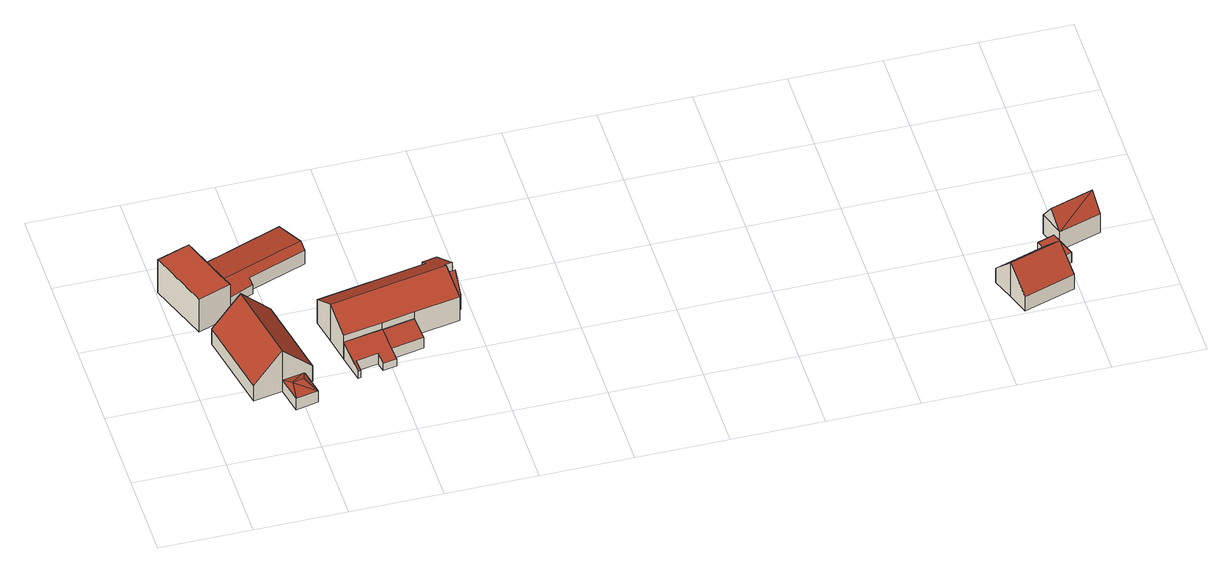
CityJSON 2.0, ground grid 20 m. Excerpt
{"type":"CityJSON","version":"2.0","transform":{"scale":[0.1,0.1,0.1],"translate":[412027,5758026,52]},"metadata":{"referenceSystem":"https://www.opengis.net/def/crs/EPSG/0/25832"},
"CityObjects":{
"building1":{"type":"Building","attributes":{"Gemeindeschluessel":"05515000","Geometrietyp2DReferenz":"3000","function":"51003_1201","roofType":"1000","measuredHeight":9},"geometry":[{"type":"Solid","lod":"2","boundaries":[[[[0,1,2,3]],[[4,5,1,0]],[[6,7,5,4]],[[8,9,7,6]],[[10,11,9,8]],[[3,2,11,10]],[[8,6,4,0,3,10]],[[1,5,7,9,11,2]]]],"semantics":{"surfaces":[{"type":"WallSurface"},{"type":"RoofSurface"},{"type":"GroundSurface"}],"values":[[0,0,0,0,0,0,1,2]]}}]},
"building2":{"type":"Building","attributes":{"Gemeindeschluessel":"05515000","Geometrietyp2DReferenz":"3000","function":"31001_2700","roofType":"5000","measuredHeight":11.14},"geometry":[{"type":"Solid","lod":"2","boundaries":[[[[12,13,14,15]],[[16,17,13,12]],[[18,19,17,16]],[[20,21,19,18]],[[15,14,21,20]],[[18,22,23,20]],[[23,22,16,12,15]],[[20,23,15]],[[16,22,18]],[[13,17,19,21,14]]]],"semantics":{"surfaces":[{"type":"WallSurface"},{"type":"RoofSurface"},{"type":"GroundSurface"}],"values":[[0,0,0,0,0,1,1,0,0,2]]}}]},
"building3":{"type":"Building","attributes":{"Gemeindeschluessel":"05515000","Geometrietyp2DReferenz":"3000","function":"51009_1610","roofType":"3200","measuredHeight":3.81},"geometry":[{"type":"Solid","lod":"2","boundaries":[[[[24,25,26,27]],[[28,29,25,24]],[[30,31,29,28]],[[27,26,31,30]],[[24,32,28]],[[30,33,27]],[[27,33,32]],[[32,24,27]],[[32,33,30]],[[30,28,32]],[[25,29,31,26]]]],"semantics":{"surfaces":[{"type":"WallSurface"},{"type":"RoofSurface"},{"type":"GroundSurface"}],"values":[[0,0,0,0,1,1,1,1,1,1,2]]}}]},
"building4":{"type":"Building","attributes":{"Gemeindeschluessel":"05515000","Geometrietyp2DReferenz":"3000","function":"31001_2700","roofType":"3100","measuredHeight":5.17},"geometry":[{"type":"Solid","lod":"2","boundaries":[[[[34,35,36,37]],[[38,39,35,34]],[[40,41,39,38]],[[42,7,41,40]],[[43,44,7,42]],[[45,5,44,43]],[[46,47,5,45]],[[37,36,47,46]],[[42,40,38,34,37,43]],[[46,45,43,37]],[[35,39,41,7,44,5,47,36]]]],"semantics":{"surfaces":[{"type":"WallSurface"},{"type":"RoofSurface"},{"type":"GroundSurface"}],"values":[[0,0,0,0,0,0,0,0,1,1,2]]}}]},
"building5":{"type":"Building","attributes":{"Gemeindeschluessel":"05515000","Geometrietyp2DReferenz":"3000","function":"51009_1610","roofType":"2100","measuredHeight":4.6},"geometry":[{"type":"Solid","lod":"2","boundaries":[[[[48,49,50,51]],[[52,53,49,48]],[[54,55,53,52]],[[51,50,55,54]],[[52,48,51,54]],[[49,53,55,50]]]],"semantics":{"surfaces":[{"type":"WallSurface"},{"type":"RoofSurface"},{"type":"GroundSurface"}],"values":[[0,0,0,0,1,2]]}}]},
"building6":{"type":"Building","attributes":{"name":"Pinnekemper","Gemeindeschluessel":"05515000","Geometrietyp2DReferenz":"3000","function":"31001_1100"},"address":[{"country":"Germany","locality":"Münster","thoroughfareNumber":"34","thoroughfareName":"Kasewinkel"},{"country":"Germany","locality":"Münster","thoroughfareNumber":"34b","thoroughfareName":"Kasewinkel"},{"country":"Germany","locality":"Münster","thoroughfareNumber":"34a","thoroughfareName":"Kasewinkel"}],"children":["building6-1","building6-2"]},
"building6-1":{"type":"BuildingPart","attributes":{"roofType":"3100","measuredHeight":10.11},"parents":["building6"],"geometry":[{"type":"Solid","lod":"2","boundaries":[[[[56,57,49,53,58]],[[59,60,61,62,63]],[[64,65,60,59]],[[66,67,65,64]],[[68,69,67,66]],[[70,71,69,68]],[[72,73,71,70]],[[74,75,73,72]],[[76,77,75,74]],[[78,79,77,76]],[[80,81,79,78]],[[58,53,81,80]],[[74,72,70,68,66,64,59,76]],[[63,56,58,80,78,76,59]],[[49,61,60,65,67,69,71,73,75,77,79,81,53]],[[57,56,63,62]],[[61,49,57,62]]]],"semantics":{"surfaces":[{"type":"WallSurface"},{"type":"RoofSurface"},{"type":"GroundSurface"},{"type":"ClosureSurface"}],"values":[[0,0,0,0,0,0,0,0,0,0,0,0,1,1,2,0,3]]}}]},
"building6-2":{"type":"BuildingPart","attributes":{"roofType":"2100","measuredHeight":4.66},"parents":["building6"],"geometry":[{"type":"Solid","lod":"2","boundaries":[[[[82,83,50,51]],[[84,85,83,82]],[[86,87,85,84]],[[88,89,87,86]],[[90,91,89,88]],[[92,93,91,90]],[[94,95,93,92]],[[62,61,95,94]],[[51,50,49,57]],[[62,94,92,90,88,86,84,82,51,57]],[[83,85,87,89,91,93,95,61,49,50]],[[61,62,57,49]]]],"semantics":{"surfaces":[{"type":"WallSurface"},{"type":"RoofSurface"},{"type":"GroundSurface"},{"type":"ClosureSurface"}],"values":[[0,0,0,0,0,0,0,0,0,1,2,3]]}}]},
"building7":{"type":"Building","attributes":{"Gemeindeschluessel":"05515000","Geometrietyp2DReferenz":"3000","function":"51009_1610","roofType":"3100","measuredHeight":8.72},"geometry":[{"type":"Solid","lod":"2","boundaries":[[[[96,79,97,98]],[[99,75,79,96]],[[100,73,75,99]],[[98,97,73,100]],[[96,101,99]],[[100,102,98]],[[98,102,101,96]],[[99,101,102,100]],[[79,75,73,97]]]],"semantics":{"surfaces":[{"type":"WallSurface"},{"type":"RoofSurface"},{"type":"GroundSurface"}],"values":[[0,0,0,0,0,0,1,1,2]]}}]},
"building8":{"type":"Building","attributes":{"Gemeindeschluessel":"05515000","Geometrietyp2DReferenz":"3000","function":"31001_1000"},"address":[{"country":"Germany","locality":"Münster","thoroughfareNumber":"38","thoroughfareName":"Kasewinkel"}],"children":["building8-1","building8-2"]},
"building8-1":{"type":"BuildingPart","attributes":{"roofType":"1000","measuredHeight":2.76},"parents":["building8"],"geometry":[{"type":"Solid","lod":"2","boundaries":[[[[103,104,105,106]],[[107,108,104,103]],[[109,110,111,112]],[[113,114,110,109]],[[106,105,114,113]],[[109,112,107,103,106,113]],[[104,108,111,110,114,105]],[[108,107,112,111]]]],"semantics":{"surfaces":[{"type":"WallSurface"},{"type":"RoofSurface"},{"type":"GroundSurface"},{"type":"ClosureSurface"}],"values":[[0,0,0,0,0,1,2,3]]}}]},
"building8-2":{"type":"BuildingPart","attributes":{"roofType":"3100","measuredHeight":9.28},"parents":["building8"],"geometry":[{"type":"Solid","lod":"2","boundaries":[[[[108,107,115]],[[116,117,108,115]],[[118,119,117,116]],[[120,121,119,118]],[[122,123,121,120]],[[124,125,123,122]],[[126,112,111,125,124]],[[120,118,116,122]],[[115,126,124,122,116]],[[117,119,121,123,125,111,108]],[[112,126,115,107]],[[108,111,112,107]]]],"semantics":{"surfaces":[{"type":"WallSurface"},{"type":"RoofSurface"},{"type":"GroundSurface"},{"type":"ClosureSurface"}],"values":[[0,0,0,0,0,0,0,1,1,2,0,3]]}}]},
"building9":{"type":"Building","attributes":{"Gemeindeschluessel":"05515000","Geometrietyp2DReferenz":"3000","function":"31001_2460","roofType":"5000","measuredHeight":9.25},"geometry":[{"type":"Solid","lod":"2","boundaries":[[[[127,128,129,130]],[[131,132,128,127]],[[133,105,132,131]],[[130,129,105,133]],[[134,127,130,135]],[[134,135,133]],[[133,131,134]],[[133,135,130]],[[127,134,131]],[[128,132,105,129]]]],"semantics":{"surfaces":[{"type":"WallSurface"},{"type":"RoofSurface"},{"type":"GroundSurface"}],"values":[[0,0,0,0,1,1,1,0,0,2]]}}]}
},
"vertices":[
[75,553,100],[75,553,10],[3,527,10],[3,527,100],[80,538,100],[80,538,10],[114,442,100],[114,442,10],[124,417,100],[124,417,10],[52,391,100],[52,391,10],
[104,168,48],[104,168,6],[167,180,6],[167,180,118],[68,354,48],[68,354,6],[198,379,48],[198,379,6],[234,193,48],[234,193,6],[132,366,118],[168,180,118],
[179,119,38],[179,119,7],[228,129,7],[228,129,38],[167,180,38],[167,180,7],[216,190,38],[216,190,7],[183,160,45],[209,165,45],
[312,529,47],[312,529,10],[307,542,10],[307,542,62],[182,481,46],[182,481,10],[186,471,35],[186,471,10],[114,442,32],[105,467,62],[105,467,10],[80,538,46],[281,612,46],[281,612,10],
[397,252,55],[397,252,9],[405,211,9],[405,211,38],[468,266,55],[468,266,9],[476,225,38],[476,225,9],
[397,252,73],[397,252,56],[468,266,73],[301,295,110],[301,295,9],[312,237,9],[312,237,56],[312,237,73],[289,354,73],[289,354,9],[529,399,73],[529,399,9],[526,416,63],[526,416,9],[558,422,63],[558,422,9],[572,353,106],[572,353,9],[555,350,106],[555,350,9],[556,343,110],[556,343,9],[562,312,91],[562,312,9],[568,284,73],[568,284,9],
[405,209,37],[405,209,9],[409,188,28],[409,188,9],[379,183,28],[379,183,9],[375,204,37],[375,204,9],[326,195,37],[326,195,9],[330,174,28],[330,174,9],[324,173,28],[324,173,9],
[562,312,49],[579,315,9],[579,315,49],[555,350,77],[572,353,77],[557,338,96],[574,341,96],
[1804,118,36],[1804,118,9],[1791,158,9],[1791,158,36],[1766,106,36],[1766,106,9],[1746,165,36],[1746,165,9],[1755,138,9],[1755,138,36],[1784,178,36],[1784,178,9],
[1766,106,84],[1772,90,101],[1772,90,9],[1788,41,48],[1788,41,9],[1675,4,47],[1675,4,9],[1658,53,101],[1658,53,9],[1641,102,47],[1641,102,9],[1755,138,48],
[1865,246,60],[1865,246,9],[1772,216,9],[1772,216,60],[1884,188,60],[1884,188,9],[1791,158,60],[1875,217,102],[1781,187,102]
]}
